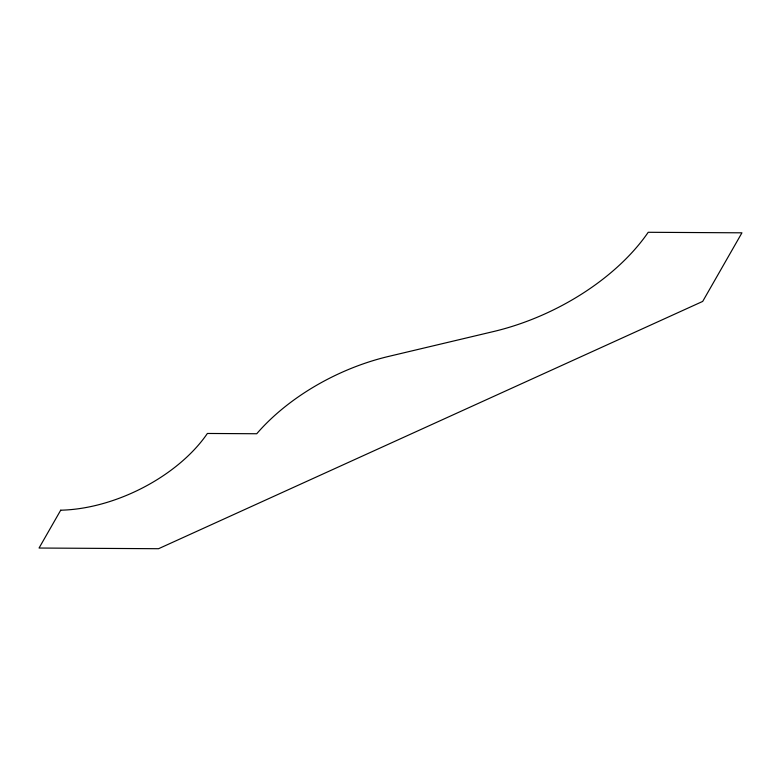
<?xml version="1.0" encoding="UTF-8"?>
<svg xmlns="http://www.w3.org/2000/svg" width="781" height="781" viewBox="0 0 781 781"><rect width="100%" height="100%" fill="white"/><g stroke="black" fill="none" stroke-linecap="round" stroke-linejoin="round"><path stroke-width="1.17" d="M60.713 510.198L39.05 548.037L158.553 548.711L702.695 301.417L741.95 232.816L648.21 232.289A172.767 100.085 -25.6 0 1 493.543 331.534L388.411 356.468A159.48 92.383 -25.6 0 0 256.734 433.748L207.385 433.465A125.126 72.487 -25.6 0 1 60.713 510.198"/></g></svg>
